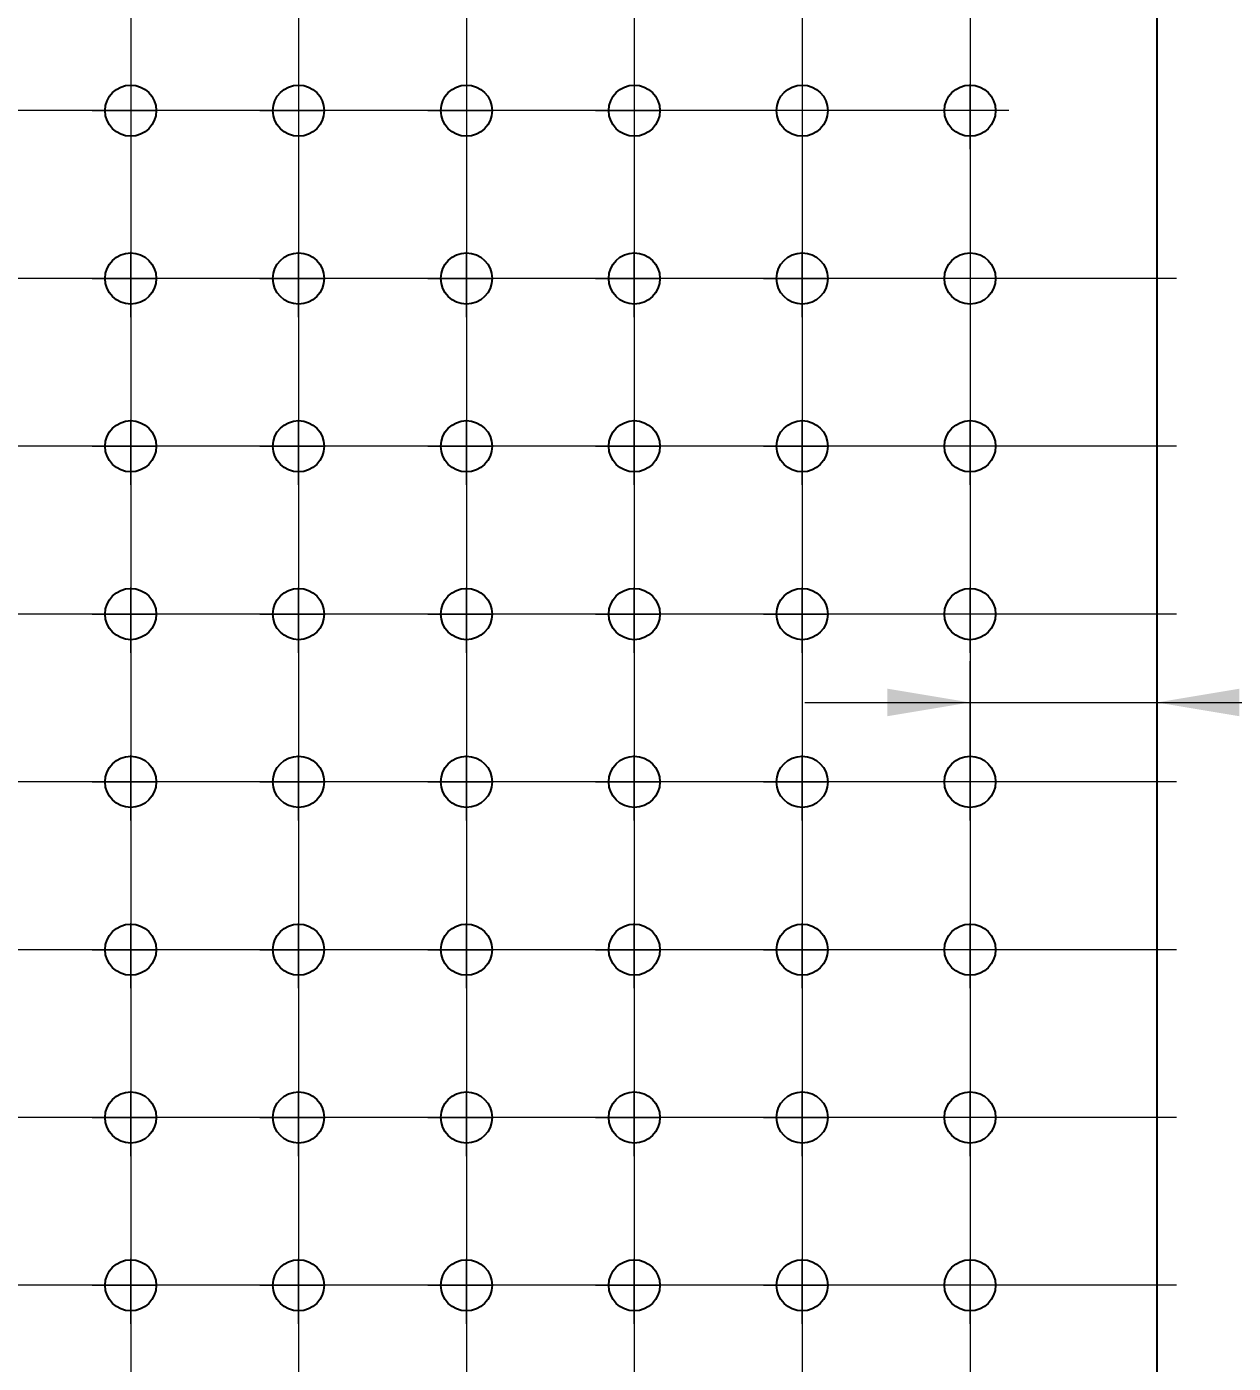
# Model space of a CAD drawing. Header units: millimetres. Extents: x 10 to 200, y 10 to 287.
# Drawn here: x 98.44 to 134.95, y 188.96 to 229.42 of the extents above; entities that cross this region are included whole.
import ezdxf
from ezdxf.enums import TextEntityAlignment as Align
from ezdxf.lldxf.tags import DXFTag

# ---------------------------------------------------------------- set-up
doc = ezdxf.new("R2010")
doc.units = ezdxf.units.MM
doc.layers.add('Default', color=7, linetype='Continuous')
doc.layers.add('KÁKONA_DESKA_', color=7, linetype='Continuous')
doc.styles.add('SEACAD_arial_ttf', font='arial.ttf')
tags = doc.linetypes.add('CENTER2', pattern=[28.575, 19.05, -3.175, 3.175, -3.175]).pattern_tags.tags
tags[10:11] = [DXFTag(74, 4), DXFTag(75, 0), DXFTag(340, '0'), DXFTag(46, 0.0), DXFTag(50, 0.0), DXFTag(44, 0.0), DXFTag(45, 0.0)]
tags[8:9] = [DXFTag(74, 4), DXFTag(75, 0), DXFTag(340, '0'), DXFTag(46, 0.0), DXFTag(50, 0.0), DXFTag(44, 0.0), DXFTag(45, 0.0)]
tags[6:7] = [DXFTag(74, 4), DXFTag(75, 0), DXFTag(340, '0'), DXFTag(46, 0.0), DXFTag(50, 0.0), DXFTag(44, 0.0), DXFTag(45, 0.0)]
tags[4:5] = [DXFTag(74, 4), DXFTag(75, 0), DXFTag(340, '0'), DXFTag(46, 0.0), DXFTag(50, 0.0), DXFTag(44, 0.0), DXFTag(45, 0.0)]
doc.dimstyles.new('vlastni', dxfattribs={"dimtxt": 2.5, "dimasz": 2.5, "dimexe": 1.25, "dimexo": 0, "dimgap": 1.25, "dimtad": 1, "dimlfac": 2, "dimtxsty": 'SEACAD_arial_ttf', "dimblk1": '_SE_FILLED', "dimblk2": '_SE_FILLED', "dimsah": 1, "dimcen": 1.25, "dimclrd": 136, "dimclre": 136, "dimclrt": 136, "dimadec": 0, "dimazin": 0, "dimtfac": 1, "dimtmove": 0, "dimatfit": 3, "dimfxl": 0, "dimtolj": 1, "dimarcsym": 0})

# ---------------------------------------------------------------- blocks, each defined once
blk = doc.blocks.new('SEANNOT_GROUP40')
at = {"layer": 'Default', "color": 136, "linetype": 'CENTER2', "lineweight": 20}
for p, q in [((126.987, 238.211), (126.987, 236.236)), ((126.987, 236.961), (126.987, 226.961)), ((120.737, 231.961), (122.712, 231.961)), ((131.987, 231.961), (121.987, 231.961)), ((133.237, 231.961), (131.262, 231.961)), ((126.987, 225.711), (126.987, 227.686))]:
    blk.add_line(p, q, dxfattribs=at)
blk = doc.blocks.new('SEANNOT_GROUP110')
at = {"layer": 'Default', "color": 136, "linetype": 'CENTER2', "lineweight": 20}
for p, q in [((96.507, 197.571), (96.507, 195.596)), ((96.507, 196.321), (96.507, 186.321)), ((90.257, 191.321), (92.232, 191.321)), ((101.507, 191.321), (91.507, 191.321)), ((102.757, 191.321), (100.782, 191.321)), ((96.507, 185.071), (96.507, 187.046))]:
    blk.add_line(p, q, dxfattribs=at)
blk = doc.blocks.new('SEANNOT_GROUP111')
at = {"layer": 'Default', "color": 136, "linetype": 'CENTER2', "lineweight": 20}
for p, q in [((96.507, 202.651), (96.507, 200.676)), ((96.507, 201.401), (96.507, 191.401)), ((90.257, 196.401), (92.232, 196.401)), ((101.507, 196.401), (91.507, 196.401)), ((102.757, 196.401), (100.782, 196.401)), ((96.507, 190.151), (96.507, 192.126))]:
    blk.add_line(p, q, dxfattribs=at)
blk = doc.blocks.new('SEANNOT_GROUP112')
at = {"layer": 'Default', "color": 136, "linetype": 'CENTER2', "lineweight": 20}
for p, q in [((96.507, 207.731), (96.507, 205.756)), ((96.507, 206.481), (96.507, 196.481)), ((90.257, 201.481), (92.232, 201.481)), ((101.507, 201.481), (91.507, 201.481)), ((102.757, 201.481), (100.782, 201.481)), ((96.507, 195.231), (96.507, 197.206))]:
    blk.add_line(p, q, dxfattribs=at)
blk = doc.blocks.new('SEANNOT_GROUP113')
at = {"layer": 'Default', "color": 136, "linetype": 'CENTER2', "lineweight": 20}
for p, q in [((96.507, 212.811), (96.507, 210.836)), ((96.507, 211.561), (96.507, 201.561)), ((90.257, 206.561), (92.232, 206.561)), ((101.507, 206.561), (91.507, 206.561)), ((102.757, 206.561), (100.782, 206.561)), ((96.507, 200.311), (96.507, 202.286))]:
    blk.add_line(p, q, dxfattribs=at)
blk = doc.blocks.new('SEANNOT_GROUP114')
at = {"layer": 'Default', "color": 136, "linetype": 'CENTER2', "lineweight": 20}
for p, q in [((96.507, 217.891), (96.507, 215.916)), ((96.507, 216.641), (96.507, 206.641)), ((90.257, 211.641), (92.232, 211.641)), ((101.507, 211.641), (91.507, 211.641)), ((102.757, 211.641), (100.782, 211.641)), ((96.507, 205.391), (96.507, 207.366))]:
    blk.add_line(p, q, dxfattribs=at)
blk = doc.blocks.new('SEANNOT_GROUP115')
at = {"layer": 'Default', "color": 136, "linetype": 'CENTER2', "lineweight": 20}
for p, q in [((96.507, 222.971), (96.507, 220.996)), ((96.507, 221.721), (96.507, 211.721)), ((90.257, 216.721), (92.232, 216.721)), ((101.507, 216.721), (91.507, 216.721)), ((102.757, 216.721), (100.782, 216.721)), ((96.507, 210.471), (96.507, 212.446))]:
    blk.add_line(p, q, dxfattribs=at)
blk = doc.blocks.new('SEANNOT_GROUP116')
at = {"layer": 'Default', "color": 136, "linetype": 'CENTER2', "lineweight": 20}
for p, q in [((96.507, 228.051), (96.507, 226.076)), ((96.507, 226.801), (96.507, 216.801)), ((90.257, 221.801), (92.232, 221.801)), ((101.507, 221.801), (91.507, 221.801)), ((102.757, 221.801), (100.782, 221.801)), ((96.507, 215.551), (96.507, 217.526))]:
    blk.add_line(p, q, dxfattribs=at)
blk = doc.blocks.new('SEANNOT_GROUP117')
at = {"layer": 'Default', "color": 136, "linetype": 'CENTER2', "lineweight": 20}
for p, q in [((96.507, 233.131), (96.507, 231.156)), ((96.507, 231.881), (96.507, 221.881)), ((90.257, 226.881), (92.232, 226.881)), ((101.507, 226.881), (91.507, 226.881)), ((102.757, 226.881), (100.782, 226.881)), ((96.507, 220.631), (96.507, 222.606))]:
    blk.add_line(p, q, dxfattribs=at)
blk = doc.blocks.new('SEANNOT_GROUP118')
at = {"layer": 'Default', "color": 136, "linetype": 'CENTER2', "lineweight": 20}
for p, q in [((101.587, 197.571), (101.587, 195.596)), ((101.587, 196.321), (101.587, 186.321)), ((95.337, 191.321), (97.312, 191.321)), ((106.587, 191.321), (96.587, 191.321)), ((107.837, 191.321), (105.862, 191.321)), ((101.587, 185.071), (101.587, 187.046))]:
    blk.add_line(p, q, dxfattribs=at)
blk = doc.blocks.new('SEANNOT_GROUP119')
at = {"layer": 'Default', "color": 136, "linetype": 'CENTER2', "lineweight": 20}
for p, q in [((101.587, 202.651), (101.587, 200.676)), ((101.587, 201.401), (101.587, 191.401)), ((95.337, 196.401), (97.312, 196.401)), ((106.587, 196.401), (96.587, 196.401)), ((107.837, 196.401), (105.862, 196.401)), ((101.587, 190.151), (101.587, 192.126))]:
    blk.add_line(p, q, dxfattribs=at)
blk = doc.blocks.new('SEANNOT_GROUP120')
at = {"layer": 'Default', "color": 136, "linetype": 'CENTER2', "lineweight": 20}
for p, q in [((101.587, 207.731), (101.587, 205.756)), ((101.587, 206.481), (101.587, 196.481)), ((95.337, 201.481), (97.312, 201.481)), ((106.587, 201.481), (96.587, 201.481)), ((107.837, 201.481), (105.862, 201.481)), ((101.587, 195.231), (101.587, 197.206))]:
    blk.add_line(p, q, dxfattribs=at)
blk = doc.blocks.new('SEANNOT_GROUP121')
at = {"layer": 'Default', "color": 136, "linetype": 'CENTER2', "lineweight": 20}
for p, q in [((101.587, 212.811), (101.587, 210.836)), ((101.587, 211.561), (101.587, 201.561)), ((95.337, 206.561), (97.312, 206.561)), ((106.587, 206.561), (96.587, 206.561)), ((107.837, 206.561), (105.862, 206.561)), ((101.587, 200.311), (101.587, 202.286))]:
    blk.add_line(p, q, dxfattribs=at)
blk = doc.blocks.new('SEANNOT_GROUP122')
at = {"layer": 'Default', "color": 136, "linetype": 'CENTER2', "lineweight": 20}
for p, q in [((101.587, 217.891), (101.587, 215.916)), ((101.587, 216.641), (101.587, 206.641)), ((95.337, 211.641), (97.312, 211.641)), ((106.587, 211.641), (96.587, 211.641)), ((107.837, 211.641), (105.862, 211.641)), ((101.587, 205.391), (101.587, 207.366))]:
    blk.add_line(p, q, dxfattribs=at)
blk = doc.blocks.new('SEANNOT_GROUP123')
at = {"layer": 'Default', "color": 136, "linetype": 'CENTER2', "lineweight": 20}
for p, q in [((101.587, 222.971), (101.587, 220.996)), ((101.587, 221.721), (101.587, 211.721)), ((95.337, 216.721), (97.312, 216.721)), ((106.587, 216.721), (96.587, 216.721)), ((107.837, 216.721), (105.862, 216.721)), ((101.587, 210.471), (101.587, 212.446))]:
    blk.add_line(p, q, dxfattribs=at)
blk = doc.blocks.new('SEANNOT_GROUP124')
at = {"layer": 'Default', "color": 136, "linetype": 'CENTER2', "lineweight": 20}
for p, q in [((101.587, 228.051), (101.587, 226.076)), ((101.587, 226.801), (101.587, 216.801)), ((95.337, 221.801), (97.312, 221.801)), ((106.587, 221.801), (96.587, 221.801)), ((107.837, 221.801), (105.862, 221.801)), ((101.587, 215.551), (101.587, 217.526))]:
    blk.add_line(p, q, dxfattribs=at)
blk = doc.blocks.new('SEANNOT_GROUP125')
at = {"layer": 'Default', "color": 136, "linetype": 'CENTER2', "lineweight": 20}
for p, q in [((101.587, 233.131), (101.587, 231.156)), ((101.587, 231.881), (101.587, 221.881)), ((95.337, 226.881), (97.312, 226.881)), ((106.587, 226.881), (96.587, 226.881)), ((107.837, 226.881), (105.862, 226.881)), ((101.587, 220.631), (101.587, 222.606))]:
    blk.add_line(p, q, dxfattribs=at)
blk = doc.blocks.new('SEANNOT_GROUP126')
at = {"layer": 'Default', "color": 136, "linetype": 'CENTER2', "lineweight": 20}
for p, q in [((106.667, 197.571), (106.667, 195.596)), ((106.667, 196.321), (106.667, 186.321)), ((100.417, 191.321), (102.392, 191.321)), ((111.667, 191.321), (101.667, 191.321)), ((112.917, 191.321), (110.942, 191.321)), ((106.667, 185.071), (106.667, 187.046))]:
    blk.add_line(p, q, dxfattribs=at)
blk = doc.blocks.new('SEANNOT_GROUP127')
at = {"layer": 'Default', "color": 136, "linetype": 'CENTER2', "lineweight": 20}
for p, q in [((106.667, 202.651), (106.667, 200.676)), ((106.667, 201.401), (106.667, 191.401)), ((100.417, 196.401), (102.392, 196.401)), ((111.667, 196.401), (101.667, 196.401)), ((112.917, 196.401), (110.942, 196.401)), ((106.667, 190.151), (106.667, 192.126))]:
    blk.add_line(p, q, dxfattribs=at)
blk = doc.blocks.new('SEANNOT_GROUP128')
at = {"layer": 'Default', "color": 136, "linetype": 'CENTER2', "lineweight": 20}
for p, q in [((106.667, 207.731), (106.667, 205.756)), ((106.667, 206.481), (106.667, 196.481)), ((100.417, 201.481), (102.392, 201.481)), ((111.667, 201.481), (101.667, 201.481)), ((112.917, 201.481), (110.942, 201.481)), ((106.667, 195.231), (106.667, 197.206))]:
    blk.add_line(p, q, dxfattribs=at)
blk = doc.blocks.new('SEANNOT_GROUP129')
at = {"layer": 'Default', "color": 136, "linetype": 'CENTER2', "lineweight": 20}
for p, q in [((106.667, 212.811), (106.667, 210.836)), ((106.667, 211.561), (106.667, 201.561)), ((100.417, 206.561), (102.392, 206.561)), ((111.667, 206.561), (101.667, 206.561)), ((112.917, 206.561), (110.942, 206.561)), ((106.667, 200.311), (106.667, 202.286))]:
    blk.add_line(p, q, dxfattribs=at)
blk = doc.blocks.new('SEANNOT_GROUP130')
at = {"layer": 'Default', "color": 136, "linetype": 'CENTER2', "lineweight": 20}
for p, q in [((106.667, 217.891), (106.667, 215.916)), ((106.667, 216.641), (106.667, 206.641)), ((100.417, 211.641), (102.392, 211.641)), ((111.667, 211.641), (101.667, 211.641)), ((112.917, 211.641), (110.942, 211.641)), ((106.667, 205.391), (106.667, 207.366))]:
    blk.add_line(p, q, dxfattribs=at)
blk = doc.blocks.new('SEANNOT_GROUP131')
at = {"layer": 'Default', "color": 136, "linetype": 'CENTER2', "lineweight": 20}
for p, q in [((106.667, 222.971), (106.667, 220.996)), ((106.667, 221.721), (106.667, 211.721)), ((100.417, 216.721), (102.392, 216.721)), ((111.667, 216.721), (101.667, 216.721)), ((112.917, 216.721), (110.942, 216.721)), ((106.667, 210.471), (106.667, 212.446))]:
    blk.add_line(p, q, dxfattribs=at)
blk = doc.blocks.new('SEANNOT_GROUP132')
at = {"layer": 'Default', "color": 136, "linetype": 'CENTER2', "lineweight": 20}
for p, q in [((106.667, 228.051), (106.667, 226.076)), ((106.667, 226.801), (106.667, 216.801)), ((100.417, 221.801), (102.392, 221.801)), ((111.667, 221.801), (101.667, 221.801)), ((112.917, 221.801), (110.942, 221.801)), ((106.667, 215.551), (106.667, 217.526))]:
    blk.add_line(p, q, dxfattribs=at)
blk = doc.blocks.new('SEANNOT_GROUP133')
at = {"layer": 'Default', "color": 136, "linetype": 'CENTER2', "lineweight": 20}
for p, q in [((106.667, 233.131), (106.667, 231.156)), ((106.667, 231.881), (106.667, 221.881)), ((100.417, 226.881), (102.392, 226.881)), ((111.667, 226.881), (101.667, 226.881)), ((112.917, 226.881), (110.942, 226.881)), ((106.667, 220.631), (106.667, 222.606))]:
    blk.add_line(p, q, dxfattribs=at)
blk = doc.blocks.new('SEANNOT_GROUP134')
at = {"layer": 'Default', "color": 136, "linetype": 'CENTER2', "lineweight": 20}
for p, q in [((111.747, 197.571), (111.747, 195.596)), ((111.747, 196.321), (111.747, 186.321)), ((105.497, 191.321), (107.472, 191.321)), ((116.747, 191.321), (106.747, 191.321)), ((117.997, 191.321), (116.022, 191.321)), ((111.747, 185.071), (111.747, 187.046))]:
    blk.add_line(p, q, dxfattribs=at)
blk = doc.blocks.new('SEANNOT_GROUP135')
at = {"layer": 'Default', "color": 136, "linetype": 'CENTER2', "lineweight": 20}
for p, q in [((111.747, 202.651), (111.747, 200.676)), ((111.747, 201.401), (111.747, 191.401)), ((105.497, 196.401), (107.472, 196.401)), ((116.747, 196.401), (106.747, 196.401)), ((117.997, 196.401), (116.022, 196.401)), ((111.747, 190.151), (111.747, 192.126))]:
    blk.add_line(p, q, dxfattribs=at)
blk = doc.blocks.new('SEANNOT_GROUP136')
at = {"layer": 'Default', "color": 136, "linetype": 'CENTER2', "lineweight": 20}
for p, q in [((111.747, 207.731), (111.747, 205.756)), ((111.747, 206.481), (111.747, 196.481)), ((105.497, 201.481), (107.472, 201.481)), ((116.747, 201.481), (106.747, 201.481)), ((117.997, 201.481), (116.022, 201.481)), ((111.747, 195.231), (111.747, 197.206))]:
    blk.add_line(p, q, dxfattribs=at)
blk = doc.blocks.new('SEANNOT_GROUP137')
at = {"layer": 'Default', "color": 136, "linetype": 'CENTER2', "lineweight": 20}
for p, q in [((111.747, 212.811), (111.747, 210.836)), ((111.747, 211.561), (111.747, 201.561)), ((105.497, 206.561), (107.472, 206.561)), ((116.747, 206.561), (106.747, 206.561)), ((117.997, 206.561), (116.022, 206.561)), ((111.747, 200.311), (111.747, 202.286))]:
    blk.add_line(p, q, dxfattribs=at)
blk = doc.blocks.new('SEANNOT_GROUP138')
at = {"layer": 'Default', "color": 136, "linetype": 'CENTER2', "lineweight": 20}
for p, q in [((111.747, 217.891), (111.747, 215.916)), ((111.747, 216.641), (111.747, 206.641)), ((105.497, 211.641), (107.472, 211.641)), ((116.747, 211.641), (106.747, 211.641)), ((117.997, 211.641), (116.022, 211.641)), ((111.747, 205.391), (111.747, 207.366))]:
    blk.add_line(p, q, dxfattribs=at)
blk = doc.blocks.new('SEANNOT_GROUP139')
at = {"layer": 'Default', "color": 136, "linetype": 'CENTER2', "lineweight": 20}
for p, q in [((111.747, 222.971), (111.747, 220.996)), ((111.747, 221.721), (111.747, 211.721)), ((105.497, 216.721), (107.472, 216.721)), ((116.747, 216.721), (106.747, 216.721)), ((117.997, 216.721), (116.022, 216.721)), ((111.747, 210.471), (111.747, 212.446))]:
    blk.add_line(p, q, dxfattribs=at)
blk = doc.blocks.new('SEANNOT_GROUP140')
at = {"layer": 'Default', "color": 136, "linetype": 'CENTER2', "lineweight": 20}
for p, q in [((111.747, 228.051), (111.747, 226.076)), ((111.747, 226.801), (111.747, 216.801)), ((105.497, 221.801), (107.472, 221.801)), ((116.747, 221.801), (106.747, 221.801)), ((117.997, 221.801), (116.022, 221.801)), ((111.747, 215.551), (111.747, 217.526))]:
    blk.add_line(p, q, dxfattribs=at)
blk = doc.blocks.new('SEANNOT_GROUP141')
at = {"layer": 'Default', "color": 136, "linetype": 'CENTER2', "lineweight": 20}
for p, q in [((111.747, 233.131), (111.747, 231.156)), ((111.747, 231.881), (111.747, 221.881)), ((105.497, 226.881), (107.472, 226.881)), ((116.747, 226.881), (106.747, 226.881)), ((117.997, 226.881), (116.022, 226.881)), ((111.747, 220.631), (111.747, 222.606))]:
    blk.add_line(p, q, dxfattribs=at)
blk = doc.blocks.new('SEANNOT_GROUP142')
at = {"layer": 'Default', "color": 136, "linetype": 'CENTER2', "lineweight": 20}
for p, q in [((116.827, 197.571), (116.827, 195.596)), ((116.827, 196.321), (116.827, 186.321)), ((110.577, 191.321), (112.552, 191.321)), ((121.827, 191.321), (111.827, 191.321)), ((123.077, 191.321), (121.102, 191.321)), ((116.827, 185.071), (116.827, 187.046))]:
    blk.add_line(p, q, dxfattribs=at)
blk = doc.blocks.new('SEANNOT_GROUP143')
at = {"layer": 'Default', "color": 136, "linetype": 'CENTER2', "lineweight": 20}
for p, q in [((116.827, 202.651), (116.827, 200.676)), ((116.827, 201.401), (116.827, 191.401)), ((110.577, 196.401), (112.552, 196.401)), ((121.827, 196.401), (111.827, 196.401)), ((123.077, 196.401), (121.102, 196.401)), ((116.827, 190.151), (116.827, 192.126))]:
    blk.add_line(p, q, dxfattribs=at)
blk = doc.blocks.new('SEANNOT_GROUP144')
at = {"layer": 'Default', "color": 136, "linetype": 'CENTER2', "lineweight": 20}
for p, q in [((116.827, 207.731), (116.827, 205.756)), ((116.827, 206.481), (116.827, 196.481)), ((110.577, 201.481), (112.552, 201.481)), ((121.827, 201.481), (111.827, 201.481)), ((123.077, 201.481), (121.102, 201.481)), ((116.827, 195.231), (116.827, 197.206))]:
    blk.add_line(p, q, dxfattribs=at)
blk = doc.blocks.new('SEANNOT_GROUP145')
at = {"layer": 'Default', "color": 136, "linetype": 'CENTER2', "lineweight": 20}
for p, q in [((116.827, 212.811), (116.827, 210.836)), ((116.827, 211.561), (116.827, 201.561)), ((110.577, 206.561), (112.552, 206.561)), ((121.827, 206.561), (111.827, 206.561)), ((123.077, 206.561), (121.102, 206.561)), ((116.827, 200.311), (116.827, 202.286))]:
    blk.add_line(p, q, dxfattribs=at)
blk = doc.blocks.new('SEANNOT_GROUP146')
at = {"layer": 'Default', "color": 136, "linetype": 'CENTER2', "lineweight": 20}
for p, q in [((116.827, 217.891), (116.827, 215.916)), ((116.827, 216.641), (116.827, 206.641)), ((110.577, 211.641), (112.552, 211.641)), ((121.827, 211.641), (111.827, 211.641)), ((123.077, 211.641), (121.102, 211.641)), ((116.827, 205.391), (116.827, 207.366))]:
    blk.add_line(p, q, dxfattribs=at)
blk = doc.blocks.new('SEANNOT_GROUP147')
at = {"layer": 'Default', "color": 136, "linetype": 'CENTER2', "lineweight": 20}
for p, q in [((116.827, 222.971), (116.827, 220.996)), ((116.827, 221.721), (116.827, 211.721)), ((110.577, 216.721), (112.552, 216.721)), ((121.827, 216.721), (111.827, 216.721)), ((123.077, 216.721), (121.102, 216.721)), ((116.827, 210.471), (116.827, 212.446))]:
    blk.add_line(p, q, dxfattribs=at)
blk = doc.blocks.new('SEANNOT_GROUP148')
at = {"layer": 'Default', "color": 136, "linetype": 'CENTER2', "lineweight": 20}
for p, q in [((116.827, 228.051), (116.827, 226.076)), ((116.827, 226.801), (116.827, 216.801)), ((110.577, 221.801), (112.552, 221.801)), ((121.827, 221.801), (111.827, 221.801)), ((123.077, 221.801), (121.102, 221.801)), ((116.827, 215.551), (116.827, 217.526))]:
    blk.add_line(p, q, dxfattribs=at)
blk = doc.blocks.new('SEANNOT_GROUP149')
at = {"layer": 'Default', "color": 136, "linetype": 'CENTER2', "lineweight": 20}
for p, q in [((116.827, 233.131), (116.827, 231.156)), ((116.827, 231.881), (116.827, 221.881)), ((110.577, 226.881), (112.552, 226.881)), ((121.827, 226.881), (111.827, 226.881)), ((123.077, 226.881), (121.102, 226.881)), ((116.827, 220.631), (116.827, 222.606))]:
    blk.add_line(p, q, dxfattribs=at)
blk = doc.blocks.new('SEANNOT_GROUP150')
at = {"layer": 'Default', "color": 136, "linetype": 'CENTER2', "lineweight": 20}
for p, q in [((121.907, 197.571), (121.907, 195.596)), ((121.907, 196.321), (121.907, 186.321)), ((115.657, 191.321), (117.632, 191.321)), ((126.907, 191.321), (116.907, 191.321)), ((128.157, 191.321), (126.182, 191.321)), ((121.907, 185.071), (121.907, 187.046))]:
    blk.add_line(p, q, dxfattribs=at)
blk = doc.blocks.new('SEANNOT_GROUP151')
at = {"layer": 'Default', "color": 136, "linetype": 'CENTER2', "lineweight": 20}
for p, q in [((121.907, 202.651), (121.907, 200.676)), ((121.907, 201.401), (121.907, 191.401)), ((115.657, 196.401), (117.632, 196.401)), ((126.907, 196.401), (116.907, 196.401)), ((128.157, 196.401), (126.182, 196.401)), ((121.907, 190.151), (121.907, 192.126))]:
    blk.add_line(p, q, dxfattribs=at)
blk = doc.blocks.new('SEANNOT_GROUP152')
at = {"layer": 'Default', "color": 136, "linetype": 'CENTER2', "lineweight": 20}
for p, q in [((121.907, 207.731), (121.907, 205.756)), ((121.907, 206.481), (121.907, 196.481)), ((115.657, 201.481), (117.632, 201.481)), ((126.907, 201.481), (116.907, 201.481)), ((128.157, 201.481), (126.182, 201.481)), ((121.907, 195.231), (121.907, 197.206))]:
    blk.add_line(p, q, dxfattribs=at)
blk = doc.blocks.new('SEANNOT_GROUP153')
at = {"layer": 'Default', "color": 136, "linetype": 'CENTER2', "lineweight": 20}
for p, q in [((121.907, 212.811), (121.907, 210.836)), ((121.907, 211.561), (121.907, 201.561)), ((115.657, 206.561), (117.632, 206.561)), ((126.907, 206.561), (116.907, 206.561)), ((128.157, 206.561), (126.182, 206.561)), ((121.907, 200.311), (121.907, 202.286))]:
    blk.add_line(p, q, dxfattribs=at)
blk = doc.blocks.new('SEANNOT_GROUP154')
at = {"layer": 'Default', "color": 136, "linetype": 'CENTER2', "lineweight": 20}
for p, q in [((121.907, 217.891), (121.907, 215.916)), ((121.907, 216.641), (121.907, 206.641)), ((115.657, 211.641), (117.632, 211.641)), ((126.907, 211.641), (116.907, 211.641)), ((128.157, 211.641), (126.182, 211.641)), ((121.907, 205.391), (121.907, 207.366))]:
    blk.add_line(p, q, dxfattribs=at)
blk = doc.blocks.new('SEANNOT_GROUP155')
at = {"layer": 'Default', "color": 136, "linetype": 'CENTER2', "lineweight": 20}
for p, q in [((121.907, 222.971), (121.907, 220.996)), ((121.907, 221.721), (121.907, 211.721)), ((115.657, 216.721), (117.632, 216.721)), ((126.907, 216.721), (116.907, 216.721)), ((128.157, 216.721), (126.182, 216.721)), ((121.907, 210.471), (121.907, 212.446))]:
    blk.add_line(p, q, dxfattribs=at)
blk = doc.blocks.new('SEANNOT_GROUP156')
at = {"layer": 'Default', "color": 136, "linetype": 'CENTER2', "lineweight": 20}
for p, q in [((121.907, 228.051), (121.907, 226.076)), ((121.907, 226.801), (121.907, 216.801)), ((115.657, 221.801), (117.632, 221.801)), ((126.907, 221.801), (116.907, 221.801)), ((128.157, 221.801), (126.182, 221.801)), ((121.907, 215.551), (121.907, 217.526))]:
    blk.add_line(p, q, dxfattribs=at)
blk = doc.blocks.new('SEANNOT_GROUP157')
at = {"layer": 'Default', "color": 136, "linetype": 'CENTER2', "lineweight": 20}
for p, q in [((121.907, 233.131), (121.907, 231.156)), ((121.907, 231.881), (121.907, 221.881)), ((115.657, 226.881), (117.632, 226.881)), ((126.907, 226.881), (116.907, 226.881)), ((128.157, 226.881), (126.182, 226.881)), ((121.907, 220.631), (121.907, 222.606))]:
    blk.add_line(p, q, dxfattribs=at)
blk = doc.blocks.new('SEANNOT_GROUP158')
at = {"layer": 'Default', "color": 136, "linetype": 'CENTER2', "lineweight": 20}
for p, q in [((126.987, 192.491), (126.987, 190.516)), ((126.987, 191.241), (126.987, 181.241)), ((120.737, 186.241), (122.712, 186.241)), ((131.987, 186.241), (121.987, 186.241)), ((133.237, 186.241), (131.262, 186.241)), ((126.987, 179.991), (126.987, 181.966))]:
    blk.add_line(p, q, dxfattribs=at)
blk = doc.blocks.new('SEANNOT_GROUP159')
at = {"layer": 'Default', "color": 136, "linetype": 'CENTER2', "lineweight": 20}
for p, q in [((126.987, 197.571), (126.987, 195.596)), ((126.987, 196.321), (126.987, 186.321)), ((120.737, 191.321), (122.712, 191.321)), ((131.987, 191.321), (121.987, 191.321)), ((133.237, 191.321), (131.262, 191.321)), ((126.987, 185.071), (126.987, 187.046))]:
    blk.add_line(p, q, dxfattribs=at)
blk = doc.blocks.new('SEANNOT_GROUP160')
at = {"layer": 'Default', "color": 136, "linetype": 'CENTER2', "lineweight": 20}
for p, q in [((126.987, 202.651), (126.987, 200.676)), ((126.987, 201.401), (126.987, 191.401)), ((120.737, 196.401), (122.712, 196.401)), ((131.987, 196.401), (121.987, 196.401)), ((133.237, 196.401), (131.262, 196.401)), ((126.987, 190.151), (126.987, 192.126))]:
    blk.add_line(p, q, dxfattribs=at)
blk = doc.blocks.new('SEANNOT_GROUP161')
at = {"layer": 'Default', "color": 136, "linetype": 'CENTER2', "lineweight": 20}
for p, q in [((126.987, 207.731), (126.987, 205.756)), ((126.987, 206.481), (126.987, 196.481)), ((120.737, 201.481), (122.712, 201.481)), ((131.987, 201.481), (121.987, 201.481)), ((133.237, 201.481), (131.262, 201.481)), ((126.987, 195.231), (126.987, 197.206))]:
    blk.add_line(p, q, dxfattribs=at)
blk = doc.blocks.new('SEANNOT_GROUP162')
at = {"layer": 'Default', "color": 136, "linetype": 'CENTER2', "lineweight": 20}
for p, q in [((126.987, 212.811), (126.987, 210.836)), ((126.987, 211.561), (126.987, 201.561)), ((120.737, 206.561), (122.712, 206.561)), ((131.987, 206.561), (121.987, 206.561)), ((133.237, 206.561), (131.262, 206.561)), ((126.987, 200.311), (126.987, 202.286))]:
    blk.add_line(p, q, dxfattribs=at)
blk = doc.blocks.new('SEANNOT_GROUP163')
at = {"layer": 'Default', "color": 136, "linetype": 'CENTER2', "lineweight": 20}
for p, q in [((126.987, 217.891), (126.987, 215.916)), ((126.987, 216.641), (126.987, 206.641)), ((120.737, 211.641), (122.712, 211.641)), ((131.987, 211.641), (121.987, 211.641)), ((133.237, 211.641), (131.262, 211.641)), ((126.987, 205.391), (126.987, 207.366))]:
    blk.add_line(p, q, dxfattribs=at)
blk = doc.blocks.new('SEANNOT_GROUP164')
at = {"layer": 'Default', "color": 136, "linetype": 'CENTER2', "lineweight": 20}
for p, q in [((126.987, 222.971), (126.987, 220.996)), ((126.987, 221.721), (126.987, 211.721)), ((120.737, 216.721), (122.712, 216.721)), ((131.987, 216.721), (121.987, 216.721)), ((133.237, 216.721), (131.262, 216.721)), ((126.987, 210.471), (126.987, 212.446))]:
    blk.add_line(p, q, dxfattribs=at)
blk = doc.blocks.new('SEANNOT_GROUP165')
at = {"layer": 'Default', "color": 136, "linetype": 'CENTER2', "lineweight": 20}
for p, q in [((126.987, 228.051), (126.987, 226.076)), ((126.987, 226.801), (126.987, 216.801)), ((120.737, 221.801), (122.712, 221.801)), ((131.987, 221.801), (121.987, 221.801)), ((133.237, 221.801), (131.262, 221.801)), ((126.987, 215.551), (126.987, 217.526))]:
    blk.add_line(p, q, dxfattribs=at)
blk = doc.blocks.new('SE')
at = {"layer": 'KÁKONA_DESKA_', "color": 7, "linetype": 'Continuous'}
blk.add_line((132.637, 242.101), (132.637, 176.101), dxfattribs=at)
for centre in [(101.587, 226.881), (106.667, 226.881), (111.747, 226.881), (116.827, 226.881), (121.907, 226.881), (126.987, 226.881), (101.587, 221.801), (106.667, 221.801), (111.747, 221.801), (116.827, 221.801), (121.907, 221.801), (126.987, 221.801), (101.587, 216.721), (106.667, 216.721), (111.747, 216.721), (116.827, 216.721), (121.907, 216.721), (126.987, 216.721), (101.587, 211.641), (106.667, 211.641), (111.747, 211.641), (116.827, 211.641), (121.907, 211.641), (126.987, 211.641), (101.587, 206.561), (106.667, 206.561), (111.747, 206.561), (116.827, 206.561), (121.907, 206.561), (126.987, 206.561), (101.587, 201.481), (106.667, 201.481), (111.747, 201.481), (116.827, 201.481), (121.907, 201.481), (126.987, 201.481), (101.587, 196.401), (106.667, 196.401), (111.747, 196.401), (116.827, 196.401), (121.907, 196.401), (126.987, 196.401), (101.587, 191.321), (106.667, 191.321), (111.747, 191.321), (116.827, 191.321), (121.907, 191.321), (126.987, 191.321)]:
    blk.add_circle(centre, 0.775, dxfattribs=at)
blk = doc.blocks.new('DMBLK10')
at = {"layer": 'Default', "linetype": 'Continuous', "lineweight": 20}
for points in [[(124.487, 209.382), (124.487, 208.549), (126.987, 208.965)], [(135.137, 209.382), (132.637, 208.965), (135.137, 208.549)]]:
    blk.add_hatch(color=136, dxfattribs=at).paths.add_polyline_path(points)
at = {"layer": 'Default', "color": 136, "linetype": 'Continuous', "lineweight": 20}
for p, q in [((126.987, 206.561), (126.987, 210.215)), ((121.987, 208.965), (144.398, 208.965))]:
    blk.add_line(p, q, dxfattribs=at)
at = {"layer": 'Default', "color": 136, "linetype": 'Continuous', "lineweight": 20, "style": 'SEACAD_arial_ttf'}
blk.add_text('11,3', height=2.5, dxfattribs=at).set_placement((136.675, 212.09), align=Align.TOP_LEFT)
blk = doc.blocks.new('_SE_FILLED')
at = {"color": 0}
blk.add_line((0, 0), (-1, 0), dxfattribs=at)
blk.add_solid([(0, 0), (-1, -0.1665), (-1, 0.1665), (0, 0)], dxfattribs=at)
blk = doc.blocks.new('DMBLK12')
at = {"layer": 'Default', "linetype": 'Continuous', "lineweight": 20}
for points in [[(147.097, 234.541), (146.68, 237.041), (146.264, 234.541)], [(147.097, 183.661), (146.264, 183.661), (146.68, 181.161)]]:
    blk.add_hatch(color=136, dxfattribs=at).paths.add_polyline_path(points)
at = {"layer": 'Default', "color": 136, "linetype": 'Continuous', "lineweight": 20}
for p, q in [((126.987, 237.041), (147.93, 237.041)), ((146.68, 181.161), (146.68, 237.041)), ((126.987, 181.161), (147.93, 181.161))]:
    blk.add_line(p, q, dxfattribs=at)
at = {"layer": 'Default', "color": 136, "linetype": 'Continuous', "lineweight": 0}
blk.add_line((147.645, 215.717), (147.645, 219.63), dxfattribs=at)
at = {"layer": 'Default', "color": 136, "linetype": 'Continuous', "lineweight": 20, "style": 'SEACAD_arial_ttf'}
for s, p in [('děr', (143.555, 220.38)), ('12', (143.243, 215.717))]:
    blk.add_text(s, height=2.5, rotation=90, dxfattribs=at).set_placement(p, align=Align.TOP_LEFT)

msp = doc.modelspace()

# ---------------------------------------------------------------- block references
at = {"layer": 'Default'}
for name in ['SE', 'SEANNOT_GROUP40', 'SEANNOT_GROUP117', 'SEANNOT_GROUP125', 'SEANNOT_GROUP133', 'SEANNOT_GROUP141', 'SEANNOT_GROUP149', 'SEANNOT_GROUP157', 'SEANNOT_GROUP116', 'SEANNOT_GROUP124', 'SEANNOT_GROUP132', 'SEANNOT_GROUP140', 'SEANNOT_GROUP148', 'SEANNOT_GROUP156', 'SEANNOT_GROUP165', 'SEANNOT_GROUP115', 'SEANNOT_GROUP123', 'SEANNOT_GROUP131', 'SEANNOT_GROUP139', 'SEANNOT_GROUP147', 'SEANNOT_GROUP155', 'SEANNOT_GROUP164', 'SEANNOT_GROUP114', 'SEANNOT_GROUP122', 'SEANNOT_GROUP130', 'SEANNOT_GROUP138', 'SEANNOT_GROUP146', 'SEANNOT_GROUP154', 'SEANNOT_GROUP163', 'SEANNOT_GROUP113', 'SEANNOT_GROUP121', 'SEANNOT_GROUP129', 'SEANNOT_GROUP137', 'SEANNOT_GROUP145', 'SEANNOT_GROUP153', 'SEANNOT_GROUP162', 'SEANNOT_GROUP112', 'SEANNOT_GROUP120', 'SEANNOT_GROUP128', 'SEANNOT_GROUP136', 'SEANNOT_GROUP144', 'SEANNOT_GROUP152', 'SEANNOT_GROUP161', 'SEANNOT_GROUP111', 'SEANNOT_GROUP119', 'SEANNOT_GROUP127', 'SEANNOT_GROUP135', 'SEANNOT_GROUP143', 'SEANNOT_GROUP151', 'SEANNOT_GROUP160', 'SEANNOT_GROUP110', 'SEANNOT_GROUP118', 'SEANNOT_GROUP126', 'SEANNOT_GROUP134', 'SEANNOT_GROUP142', 'SEANNOT_GROUP150', 'SEANNOT_GROUP159', 'SEANNOT_GROUP158']:
    msp.add_blockref(name, (0, 0), dxfattribs=at)

# ---------------------------------------------------------------- dimensions: what is measured, and where the dimension line sits
at = {"layer": 'Default', "color": 136, "linetype": 'Continuous', "lineweight": 20}
dim = msp.add_linear_dim(base=(146.6804, 181.1613), p1=(126.987, 181.1613), p2=(126.987, 237.0413), angle=90, text='\\A1;\\L12,00000000\\l děr', dimstyle='vlastni', dxfattribs=at)
dim.commit()
dim.dimension.update_dxf_attribs({"geometry": 'DMBLK12', "text_midpoint": (146.6804, 220.5753), "dimtype": 161})
dim = msp.add_linear_dim(base=(132.637, 208.9652), p1=(126.987, 206.5613), p2=(132.637, 209.1013), text='\\A1;<>', dimstyle='vlastni', dxfattribs=at)
dim.commit()
dim.dimension.update_dxf_attribs({"geometry": 'DMBLK10', "text_midpoint": (135.8002, 208.9652), "dimtype": 160})

doc.saveas('drawing.dxf')
